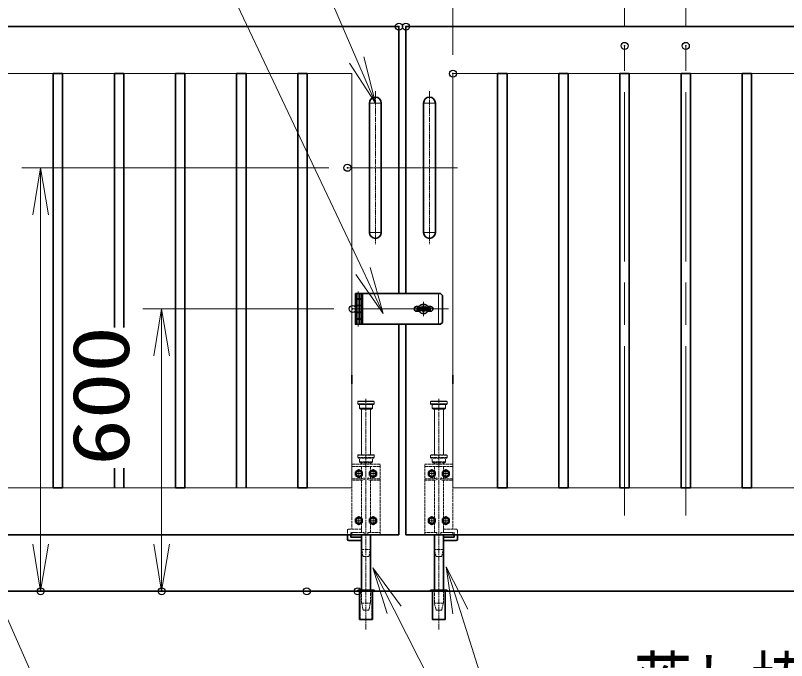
# Model space of a CAD drawing. Units: millimetres at full size. Extents: x -11880 to 11880, y -8400 to 8400.
# Drawn here: x 915 to 2555, y -692 to 679 of the extents above; entities that cross this region are included whole.
import ezdxf
from ezdxf.enums import TextEntityAlignment as Align

# ---------------------------------------------------------------- set-up
doc = ezdxf.new("R2010")
doc.units = ezdxf.units.MM
doc.header["$LTSCALE"] = 30
doc.header["$PDMODE"] = 32
doc.header["$PDSIZE"] = 15
for name, pattern in [('DASHED', [7.5, 6, -1.5]), ('USER1', [18, 12, -1.5, 3, -1.5]), ('USER2', [9, 6, -0.75, 1.5, -0.75]), ('USER3', [1.125, 0.75, -0.125, 0.125, -0.125])]:
    doc.linetypes.add(name, pattern=pattern)
for name, color, linetype, lineweight in [('0-1_外形線', 7, 'Continuous', 35), ('0-2_軸線', 200, 'USER1', 15), ('0-3_細線', 2, 'Continuous', 35), ('0-4_寸法線', 4, 'Continuous', 18), ('0-5_0', 7, 'Continuous', 18), ('0-7_隠れ線', 140, 'DASHED', 18), ('0-9_01', 7, 'Continuous', 18), ('0-A_AM_0N', 7, 'Continuous', 50), ('0-B_AM_7N', 6, 'USER2', 18), ('0-C_想像線', 112, 'USER3', 15)]:
    doc.layers.add(name, color=color, linetype=linetype, lineweight=lineweight)
doc.layers.add('0-6_Defpoints', color=7, linetype='Continuous')
doc.styles.add('ＭＳ ゴシック', font='')
doc.styles.get('ＭＳ ゴシック').set_extended_font_data('MS Gothic')

# ---------------------------------------------------------------- blocks, each defined once
blk = doc.blocks.new('S237')
at = {"layer": '0-4_寸法線'}
blk.add_lwpolyline([(11144952.3, 87761603.3), (11115984.3, 87761603.3), (11095862.1, 87807244.5), (11094651.9, 87809989.5)], dxfattribs=at)
blk = doc.blocks.new('A$C130E4F3B')
at = {"layer": '0-1_外形線'}
for p, q in [((-375, -4125), (-375, 4125)), ((375, 4125), (375, -4125))]:
    blk.add_line(p, q, dxfattribs=at)
for centre, start, end in [((0, 4125), 0, 180), ((0, -4125), 180, 0)]:
    blk.add_arc(centre, 375, start, end, dxfattribs=at)
at = {"layer": '0-2_軸線'}
for p, q in [((0, 4877.9), (0, -4877.9)), ((0, 4125), (-412.5, 4125)), ((0, 4125), (412.5, 4125)), ((0, -4125), (-412.5, -4125)), ((0, -4125), (412.5, -4125))]:
    blk.add_line(p, q, dxfattribs=at)
at = {"layer": '0-2_軸線', "linetype": 'USER2'}
blk.add_line((-1779.7, 0), (1779.7, 0), dxfattribs=at)
blk = doc.blocks.new('U111')
at = {"layer": '0-A_AM_0N'}
blk.add_lwpolyline([(645, 3787.4), (450, 3674.8), (255, 3787.4), (255, 4012.6), (450, 4125.2), (645, 4012.6)], close=True, dxfattribs=at)
blk.add_circle((450, 3900), 195, dxfattribs=at)
blk.add_circle((450, 3900), 195, dxfattribs=at)
at = {"layer": '0-B_AM_7N'}
for p, q in [((450, 4147.7), (450, 3652.3)), ((697.7, 3900), (202.3, 3900))]:
    blk.add_line(p, q, dxfattribs=at)
blk = doc.blocks.new('U112')
at = {"layer": '0-A_AM_0N'}
blk.add_lwpolyline([(-255, 3787.4), (-450, 3674.8), (-645, 3787.4), (-645, 4012.6), (-450, 4125.2), (-255, 4012.6)], close=True, dxfattribs=at)
blk.add_circle((-450, 3900), 195, dxfattribs=at)
blk.add_circle((-450, 3900), 195, dxfattribs=at)
at = {"layer": '0-B_AM_7N'}
for p, q in [((-450, 4147.7), (-450, 3652.3)), ((-202.3, 3900), (-697.7, 3900))]:
    blk.add_line(p, q, dxfattribs=at)
blk = doc.blocks.new('U113')
at = {"layer": '0-A_AM_0N'}
blk.add_lwpolyline([(645, 787.4), (450, 674.8), (255, 787.4), (255, 1012.6), (450, 1125.2), (645, 1012.6)], close=True, dxfattribs=at)
blk.add_circle((450, 900), 195, dxfattribs=at)
blk.add_circle((450, 900), 195, dxfattribs=at)
at = {"layer": '0-B_AM_7N'}
for p, q in [((450, 1147.7), (450, 652.3)), ((697.7, 900), (202.3, 900))]:
    blk.add_line(p, q, dxfattribs=at)
blk = doc.blocks.new('U114')
at = {"layer": '0-A_AM_0N'}
blk.add_lwpolyline([(-255, 787.4), (-450, 674.8), (-645, 787.4), (-645, 1012.6), (-450, 1125.2), (-255, 1012.6)], close=True, dxfattribs=at)
blk.add_circle((-450, 900), 195, dxfattribs=at)
blk.add_circle((-450, 900), 195, dxfattribs=at)
at = {"layer": '0-B_AM_7N'}
for p, q in [((-450, 1147.7), (-450, 652.3)), ((-202.3, 900), (-697.7, 900))]:
    blk.add_line(p, q, dxfattribs=at)
blk = doc.blocks.new('A$C7BA44824')
at = {"layer": '0-1_外形線'}
for p, q in [((-285, 0), (-285, -3540)), ((285, 0), (285, -3540)), ((1185, 0), (1185, -270)), ((1095, -360), (285, -360))]:
    blk.add_line(p, q, dxfattribs=at)
for points in [[(975, 0), (975, -150), (285, -150)], [(408, -3600), (408, -5400), (-408, -5400), (-408, -3600)]]:
    blk.add_lwpolyline(points, dxfattribs=at)
blk.add_lwpolyline([(525, -3540), (-525, -3540), (-525, -3600), (525, -3600)], close=True, dxfattribs=at)
blk.add_arc((1095, -270), 90, 270, 0, dxfattribs=at)
at = {"layer": '0-2_軸線'}
blk.add_line((0, -6032.5), (0, 8659.7), dxfattribs=at)
at = {"layer": '0-7_隠れ線'}
for p, q in [((-495, 5100), (-525, 5070)), ((-525, 4920), (-525, 5070)), ((525, 5070), (-525, 5070)), ((-495, 4890), (-525, 4920)), ((-525, 4920), (525, 4920)), ((-495, 5100), (495, 5100)), ((495, 5100), (525, 5070)), ((525, 4920), (495, 4890)), ((525, 4920), (525, 5070)), ((-900, 4500), (900, 4500)), ((-900, 0), (-900, 4500)), ((495, 4890), (-495, 4890)), ((-420, 4650), (-420, 4890)), ((-420, 4650), (-360, 4590)), ((420, 4650), (-420, 4650)), ((360, 4590), (-360, 4590)), ((-285, 4500), (-285, 4590)), ((285, 4590), (285, 4500)), ((420, 4650), (360, 4590)), ((420, 4650), (420, 4890)), ((900, 4500), (900, 360)), ((900, 4350), (-900, 4350)), ((-285, 4350), (-285, 3570)), ((285, 4350), (285, 4029.9)), ((-900, 3570), (-232.9, 3570)), ((-900, 3480), (-211.7, 3480)), ((-285, 3480), (-285, 150)), ((-119.3, 3626.8), (-232.9, 3570)), ((-79, 3546.3), (-211.7, 3480)), ((-119.3, 3626.8), (-79, 3546.3)), ((119.3, 3626.8), (79, 3546.3)), ((79, 3546.3), (211.7, 3480)), ((232.9, 3570), (119.3, 3626.8)), ((211.7, 3480), (900, 3480)), ((900, 3570), (232.9, 3570)), ((285, 3770.1), (285, 3570)), ((285, 3480), (285, 150)), ((-120, 150), (-900, 150)), ((-120, 0), (-900, 0)), ((-120, 150), (-120, 0)), ((120, 0), (-120, 0)), ((900, 150), (120, 150)), ((120, 150), (120, 0)), ((900, 0), (120, 0)), ((285, 360), (1095, 360)), ((900, 150), (900, 0)), ((1185, 270), (1185, 0)), ((-180, -1380), (-285, -930)), ((285, -930), (-285, -930)), ((180, -1380), (285, -930)), ((180, -1380), (-180, -1380)), ((-378, -5400), (-378, -3600)), ((-375, -3600), (-375, -3540)), ((-285, -4350), (-285, -3540)), ((285, -3540), (285, -4350)), ((375, -3600), (375, -3540)), ((378, -5400), (378, -3600)), ((-180, -4800), (-285, -4350)), ((285, -4350), (-285, -4350)), ((180, -4800), (285, -4350)), ((180, -4800), (-180, -4800))]:
    blk.add_line(p, q, dxfattribs=at)
blk.add_lwpolyline([(285, 150), (975, 150), (975, 0)], dxfattribs=at)
blk.add_arc((1095, 270), 90, 0, 90, dxfattribs=at)
at = {"layer": '0-C_想像線'}
for p, q in [((-495, 8520), (-525, 8490)), ((-525, 8340), (-525, 8490)), ((525, 8490), (-525, 8490)), ((-495, 8520), (495, 8520)), ((495, 8520), (525, 8490)), ((525, 8340), (525, 8490)), ((-495, 8310), (-525, 8340)), ((-525, 8340), (525, 8340)), ((495, 8310), (-495, 8310)), ((-420, 8070), (-420, 8310)), ((-420, 8070), (-360, 8010)), ((420, 8070), (-420, 8070)), ((360, 8010), (-360, 8010)), ((-285, 5100), (-285, 8010)), ((285, 5100), (285, 8010)), ((420, 8070), (360, 8010)), ((420, 8070), (420, 8310)), ((525, 8340), (495, 8310))]:
    blk.add_line(p, q, dxfattribs=at)
at = {"layer": '0-A_AM_0N'}
for name in ['U112', 'U111', 'U114', 'U113']:
    blk.add_blockref(name, (0, 0), dxfattribs=at)
blk = doc.blocks.new('_Open')
at = {"layer": '0-5_0', "color": 4}
blk.add_line((-30, 5), (0, 0), dxfattribs=at)
blk.add_lwpolyline([(-30, -5), (0, 0), (-30, 0)], dxfattribs=at)
blk = doc.blocks.new('S246')
at = {"layer": '0-4_寸法線'}
for points in [[(11166818.1, 87777333.5), (11135430.9, 87777333.5), (11128582.6, 87799058.1), (11127680.7, 87801919.3)], [(11129059.5, 87799208.4), (11127680.7, 87801919.3), (11128105.8, 87798907.8)]]:
    blk.add_lwpolyline(points, dxfattribs=at)
at = {"layer": '0-4_寸法線', "color": 254, "style": 'ＭＳ ゴシック'}
for s, width, p in [('落し棒（建物側）', 0.75, (11139630.9, 87791334.1)), ('SUS304 φ19', 1.1, (11139198.9, 87785034.1)), ('電解研磨', 0.75, (11139630.9, 87778734.1))]:
    blk.add_text(s, height=3637, dxfattribs=dict(at, width=width)).set_placement(p, align=Align.BOTTOM_LEFT)
blk = doc.blocks.new('S247')
at = {"layer": '0-4_寸法線'}
for points in [[(11135430.9, 87777333.5), (11124352.4, 87799169.5), (11122995.1, 87801844.9)], [(11124798.3, 87799395.7), (11122995.1, 87801844.9), (11123906.5, 87798943.3)]]:
    blk.add_lwpolyline(points, dxfattribs=at)
blk = doc.blocks.new('S254')
at = {"layer": '0-4_寸法線'}
for points in [[(11069677.7, 87865306.9), (11108552.9, 87865306.9), (11121966.2, 87834228.5), (11123155, 87831474.1)], [(11121507.1, 87834030.4), (11123155, 87831474.1), (11122425.3, 87834426.6)]]:
    blk.add_lwpolyline(points, dxfattribs=at)
blk = doc.blocks.new('S255')
at = {"layer": '0-4_寸法線'}
for points in [[(11069751.2, 87849845), (11108626.4, 87849845), (11122368.9, 87820773.3), (11123651, 87818061.1)], [(11121916.9, 87820559.6), (11123651, 87818061.1), (11122820.9, 87820987)]]:
    blk.add_lwpolyline(points, dxfattribs=at)

msp = doc.modelspace()

# ---------------------------------------------------------------- linework, layer by layer
at = {"layer": '0-1_外形線'}
for p, q in [((1733.4, 87.92), (1653.04, 87.92)), ((1733.4, 87.92), (1819.04, 87.92)), ((1734.4, 87.92), (1739.4, 87.92)), ((1823.04, 83.92), (1819.04, 87.92)), ((1823.04, 83.92), (1823.04, 26.92)), ((1774.38, 60.42), (1768.04, 60.42)), ((1768.04, 50.42), (1774.38, 50.42)), ((1769.04, 57.92), (1770.79, 57.92)), ((1769.04, 52.92), (1769.04, 57.92)), ((1769.04, 52.92), (1770.79, 52.92)), ((1770.79, 57.92), (1797.04, 57.92)), ((1797.04, 52.92), (1770.79, 52.92)), ((1798.04, 60.42), (1791.7, 60.42)), ((1791.7, 50.42), (1798.04, 50.42)), ((1797.04, 52.92), (1797.04, 57.92)), ((1650.04, 47.92), (1650.04, 42.17)), ((1819.04, 22.92), (1653.04, 22.92)), ((1730.54, -424.58), (1730.54, 22.92)), ((1745.54, -424.58), (1745.54, 22.92)), ((1819.04, 22.92), (1823.04, 26.92)), ((1630.54, -85.08), (1630.54, -104.08)), ((1845.54, -85.08), (1845.54, -104.08)), ((1125.54, -324.58), (1125.54, -282.93)), ((1145.54, -282.93), (1145.54, -324.58)), ((1730.54, -424.58), (-269.46, -424.58)), ((1745.54, -424.58), (3745.54, -424.58)), ((-899.46, -544.58), (4375.54, -544.58))]:
    msp.add_line(p, q, dxfattribs=at)
for points in [[(-269.46, 655.42), (1730.54, 655.42), (1730.54, 87.92)], [(3745.54, 655.42), (1745.54, 655.42), (1745.54, 87.92)], [(1125.54, 15.85), (1125.54, 555.42), (1145.54, 555.42), (1145.54, 15.85)], [(1385.54, -324.58), (1385.54, 555.42), (1405.54, 555.42), (1405.54, -324.58)]]:
    msp.add_lwpolyline(points, dxfattribs=at)
for points in [[(1015.54, -324.58), (995.54, -324.58), (995.54, 555.42), (1015.54, 555.42)], [(1275.54, -324.58), (1255.54, -324.58), (1255.54, 555.42), (1275.54, 555.42)], [(1535.54, -324.58), (1515.54, -324.58), (1515.54, 555.42), (1535.54, 555.42)], [(1940.54, -324.58), (1960.54, -324.58), (1960.54, 555.42), (1940.54, 555.42)], [(2070.54, -324.58), (2090.54, -324.58), (2090.54, 555.42), (2070.54, 555.42)], [(2200.54, -324.58), (2220.54, -324.58), (2220.54, 555.42), (2200.54, 555.42)], [(2330.54, -324.58), (2350.54, -324.58), (2350.54, 555.42), (2330.54, 555.42)], [(2460.54, -324.58), (2480.54, -324.58), (2480.54, 555.42), (2460.54, 555.42)]]:
    msp.add_lwpolyline(points, close=True, dxfattribs=at)
for centre, radius, start, end in [((1768.04, 55.42), 5, 90, 270), ((1783.04, 55.42), 10, 30, 150), ((1783.04, 55.42), 10, 210, 330), ((1798.04, 55.42), 5, 270, 90)]:
    msp.add_arc(centre, radius, start, end, dxfattribs=at)
at = {"layer": '0-2_軸線'}
for p, q in [((2210.54, -383.58), (2210.54, 614.42)), ((2340.54, -383.58), (2340.54, 614.42)), ((1644.04, 92.8), (1644.04, 18.04)), ((1783.04, 40.11), (1783.04, 70.74)), ((1835.72, 55.42), (1632.21, 55.42))]:
    msp.add_line(p, q, dxfattribs=at)
at = {"layer": '0-3_細線'}
for p, q in [((1650.04, 87.92), (1638.04, 87.92)), ((1650.04, 76.92), (1650.04, 87.92)), ((1650.04, 87.92), (1653.04, 87.92)), ((1653.04, 76.42), (1653.04, 87.92)), ((1638.04, 76.42), (1653.04, 76.42)), ((1638.04, 76.42), (1638.04, 62.92)), ((1650.04, 76.42), (1650.04, 62.92)), ((1653.04, 62.42), (1653.04, 76.92)), ((1638.04, 62.92), (1653.04, 62.92)), ((1638.04, 48.42), (1638.04, 62.42)), ((1638.04, 62.42), (1653.04, 62.42)), ((1650.04, 48.42), (1650.04, 62.42)), ((1653.04, 62.92), (1653.04, 47.92)), ((1653.04, 48.42), (1638.04, 48.42)), ((1653.04, 47.92), (1638.04, 47.92)), ((1638.04, 47.92), (1638.04, 34.42)), ((1638.04, 34.42), (1653.04, 34.42)), ((1638.04, 33.92), (1653.04, 33.92)), ((1650.04, 42.17), (1650.04, 34.42)), ((1650.04, 22.92), (1650.04, 33.92)), ((1653.04, 33.92), (1653.04, 48.42)), ((1653.04, 34.42), (1653.04, 22.92)), ((1653.04, 22.92), (1644.04, 22.92)), ((1738.04, -544.58), (2222.39, -544.58))]:
    msp.add_line(p, q, dxfattribs=at)
for points in [[(1653.04, 76.92), (1638.04, 76.92), (1638.04, 87.92)], [(1644.04, 22.92), (1638.04, 22.92), (1638.04, 33.92)]]:
    msp.add_lwpolyline(points, dxfattribs=at)
at = {"layer": '0-4_寸法線'}
for p, q in [((1845.54, 595.42), (1845.54, 2013.99)), ((1845.54, 595.42), (1845.54, 2013.99)), ((2210.54, 654.42), (2210.54, 1695.17)), ((2340.54, 654.42), (2340.54, 1695.17)), ((1581.21, 355.42), (928.63, 355.42)), ((968.63, 355.42), (968.63, -544.58)), ((1592.21, 55.42), (1185.92, 55.42)), ((1225.92, 55.42), (1225.92, -544.58)), ((1603.04, -544.58), (928.63, -544.58)), ((1494.62, -544.58), (1185.92, -544.58))]:
    msp.add_line(p, q, dxfattribs=at)
at = {"layer": '0-5_0'}
for p, q in [((1630.54, 555.42), (-169.46, 555.42)), ((1630.54, -85.08), (1630.54, 555.42)), ((1845.54, -85.08), (1845.54, 555.42)), ((1845.54, 555.42), (3645.54, 555.42))]:
    msp.add_line(p, q, dxfattribs=at)
for points in [[(-169.46, 555.42), (-169.46, -324.58), (1630.54, -324.58), (1630.54, -104.08)], [(3645.54, 555.42), (3645.54, -324.58), (1845.54, -324.58), (1845.54, -104.08)]]:
    msp.add_lwpolyline(points, dxfattribs=at)
at = {"layer": '0-6_Defpoints'}
for p in [(1730.54, 655.42), (1745.54, 655.42), (2210.54, 614.42), (2340.54, 614.42), (1845.54, 555.42), (1621.21, 355.42), (1632.21, 55.42), (968.63, -544.58), (1225.92, -544.58), (1534.62, -544.58), (1643.04, -544.58)]:
    msp.add_point(p, dxfattribs=at)
at = {"layer": '0-7_隠れ線'}
for p, q in [((1641.04, 76.92), (1641.04, 87.92)), ((1647.04, 87.92), (1647.04, 76.92)), ((1641.04, 62.92), (1641.04, 76.42)), ((1647.04, 62.92), (1647.04, 76.42)), ((1641.04, 48.42), (1641.04, 62.42)), ((1647.04, 62.42), (1647.04, 48.42)), ((1641.04, 34.42), (1641.04, 47.92)), ((1641.04, 22.92), (1641.04, 33.92)), ((1647.04, 34.42), (1647.04, 47.92)), ((1647.04, 33.92), (1647.04, 22.92))]:
    msp.add_line(p, q, dxfattribs=at)
at = {"layer": '0-7_隠れ線', "linetype": 'Continuous'}
for start, end in [(24.62432, 155.37568), (204.62432, 335.37568)]:
    msp.add_arc((1783.04, 55.42), 6, start, end, dxfattribs=at)
at = {"layer": '0-9_01', "color": 4}
msp.add_line((1814.53, 86.24), (1814.53, 25.07), dxfattribs=at)

# ---------------------------------------------------------------- block references
at = {"layer": '0-1_外形線', "yscale": 0.03333333}
for name, p, xscale in [('A$C130E4F3B', (1680.54, 355.42), -0.03333333), ('A$C130E4F3B', (1795.54, 355.42), 0.03333333), ('A$C7BA44824', (1660.54, -424.58), -0.03333333), ('A$C7BA44824', (1815.54, -424.58), 0.03333333)]:
    msp.add_blockref(name, p, dxfattribs=dict(at, xscale=xscale))
at = {"layer": '0-4_寸法線', "xscale": 0.03333333, "yscale": 0.03333333}
for name in ['S254', 'S255', 'S237', 'S247', 'S246']:
    msp.add_blockref(name, (-369091.3, -2927222.78), dxfattribs=at)
at = {"layer": '0-4_寸法線', "xscale": 3.333333, "yscale": 3.333333}
for p, rotation in [((968.63, 355.42), 90), ((1225.92, 55.42), 90), ((968.63, -544.58), 270), ((1225.92, -544.58), 270)]:
    msp.add_blockref('_Open', p, dxfattribs=dict(at, rotation=rotation))

# ---------------------------------------------------------------- texts
at = {"layer": '0-4_寸法線', "color": 254, "style": 'ＭＳ ゴシック', "width": 1.2}
msp.add_text('600', height=121.2, rotation=90, dxfattribs=at).set_placement((1193.24, -277.9), align=Align.BOTTOM_LEFT)

doc.saveas('drawing.dxf')
